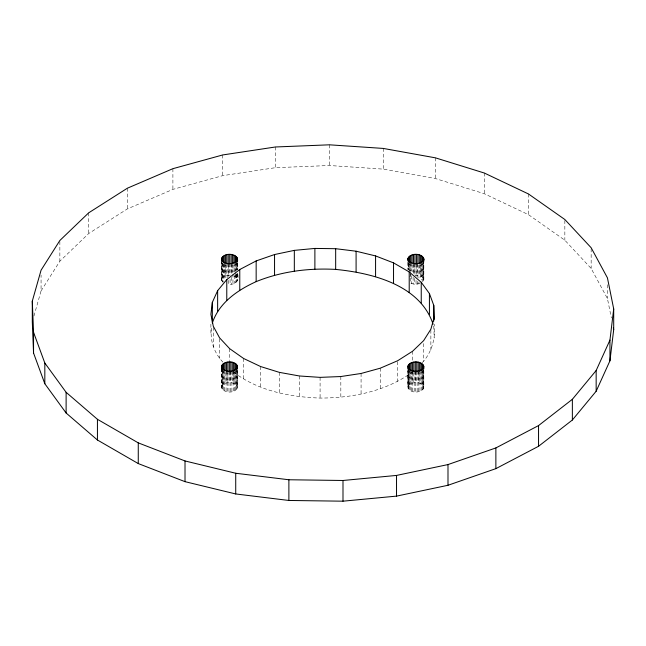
<?xml version="1.0" encoding="UTF-8"?>
<svg xmlns="http://www.w3.org/2000/svg" width="646" height="646" viewBox="0 0 646 646"><rect width="100%" height="100%" fill="white"/><g stroke="black" fill="none" stroke-linecap="round" stroke-linejoin="round"><path stroke-width="0.48" stroke-dasharray="3.23 2.42" d="M221.538 368.486L221.538 387.212C222.918 394.028 237.93 393.664 237.252 386.155L237.252 370.376M222.927 362.148C213.963 352.764 209.07 338.916 211.977 326.052M228.595 280.38L228.595 284.321C236.105 284.886 239.48 280.364 237.502 272.733M423.816 370.885L423.816 387.64C421.636 393.785 408.385 393.624 407.973 386.574L407.973 370.796M221.538 387.212C223.597 381.229 233.917 381.285 237.252 386.155M423.219 260.831L423.219 281.527L423.833 279.855L423.833 261.121M33.947 316.015L41.069 290.902L41.069 275.123M221.796 262.801L221.586 280.283L223.338 282.665M422.266 362.656C431.916 352.409 435.759 338.076 434.233 324.235M407.973 386.574C410.808 381.083 422.492 381.108 423.816 387.64M41.069 290.902L59.86 261.186L88.672 233.545L127.383 208.908L172.902 189.383L222.757 175.639L275.446 167.685L329.46 165.513L383.28 169.131L435.404 178.538L484.322 193.719L528.517 214.698L564.846 240.215L591.155 268.453L607.434 298.549L611.35 317.969M221.796 278.571L224.162 276.327L229.71 275.131L229.71 265.28M233.771 372.266C258.303 390.887 289.901 397.04 320.085 398.073C352.45 398.041 386.017 391.363 412.576 371.943M409.669 276.827L410.791 276.173L410.791 272.232M410.493 272.321L410.493 283.166L414.554 284.297L420.288 283.578M414.926 275.164C418.237 275.002 423.332 275.866 423.833 279.855M233.957 275.907L236.161 277.182L237.502 279.637M433.757 326.036L434.233 338.036M607.434 284.749L607.434 298.549M591.155 248.734L591.155 268.453M564.846 220.496L564.846 240.215M528.517 193.994L528.517 214.698M484.322 173.023L484.322 193.719M435.404 157.834L435.404 178.538M430.866 330.195L430.866 349.906M423.663 259.999L423.663 280.703M423.647 343.583L423.647 361.324M423.574 368.777L423.574 388.488M423.356 262.389L423.356 278.16M423.477 370.166L423.477 385.945M423.065 369.585L423.065 389.304M422.888 371.337L422.888 385.137M422.702 263.568L422.702 277.368M422.492 261.598L422.492 282.302M422.274 369.359L422.274 390.063M422.032 371.587L422.032 384.402M421.773 263.834L421.773 276.649M421.499 262.3L421.499 280.049M421.208 370.037L421.208 390.741M420.909 371.926L420.909 383.756M420.603 265.191L420.603 276.036M420.288 262.874L420.288 279.637M419.965 370.57L419.965 391.274M419.625 372.411L419.625 383.256M419.286 264.739L419.286 275.584M418.947 265.264L418.947 278.079M418.947 282.027L418.947 283.998M418.592 370.949L418.592 391.654M418.237 372.072L418.237 382.916M417.881 264.44L417.881 275.285M417.518 263.552L417.518 277.352M417.518 281.301L417.518 284.256M417.146 371.167L417.146 391.872M416.783 371.894L416.783 382.739M416.412 265.288L416.412 275.148M416.04 263.649L416.04 276.464M416.04 280.412L416.04 284.353M415.669 371.224L415.669 391.928M415.297 371.878L415.297 382.723M414.926 265.304L414.926 274.179M414.554 263.592L414.554 274.437M414.554 278.378L414.554 284.297M414.191 371.127L414.191 391.831M413.828 373L413.828 382.86M413.464 264.497L413.464 274.356M413.109 263.374L413.109 273.234M413.109 277.174L413.109 284.079M412.762 370.869L412.762 391.573M412.576 351.246L412.576 361.098M412.414 372.314L412.414 383.159M412.075 264.836L412.075 271.74M411.744 262.995L411.744 270.884M411.744 275.81L411.744 283.699M411.421 370.457L411.421 391.153M411.098 371.781L411.098 383.611M410.791 264.343L410.791 271.247M410.493 262.462L410.493 271.336M410.202 369.875L410.202 390.58M409.927 371.41L409.927 384.225M409.669 264.004L409.669 270.908M409.435 261.783L409.435 270.658M409.209 369.181L409.209 389.877M408.999 371.143L408.999 384.951M408.813 263.762L408.813 269.681M408.643 263.98L408.643 269.899M408.49 368.406L408.49 389.11M408.353 370.949L408.353 385.735M408.232 262.591L408.232 269.495M408.127 262.179L408.127 270.068M408.038 368.567L408.038 388.278M407.884 262.324L407.917 269.35M407.868 370.667L407.868 387.43M397.718 361.687L397.718 381.406M383.28 148.427L383.28 169.131M380.236 368.204L380.236 388.9M361.074 373.477L361.074 394.181M340.83 376.537L340.83 397.242M329.46 144.817L329.46 165.513M320.085 377.369L320.085 398.073M299.413 375.98L299.413 396.684M279.387 372.371L279.387 393.075M275.446 146.981L275.446 167.685M260.588 366.532L260.588 387.237M243.615 358.482L243.615 379.186M237.502 262.874L237.502 268.793M237.405 263.73L237.405 269.648M237.405 273.589L237.405 280.493M237.486 370.239L237.453 387.858M237.332 263.011L237.332 269.915M237.332 273.856L237.332 278.781M237.147 368.979L237.147 388.698M237.025 261.614L237.025 269.495M237.025 273.444L237.025 281.325M236.888 263.172L236.888 270.068M236.888 274.017L236.888 277.958M236.735 370.546L236.735 385.339M236.557 368.801L236.557 389.498M236.371 261.412L236.371 270.286M236.371 274.227L236.371 282.116M236.161 263.382L236.161 270.286M236.161 274.227L236.161 277.182M235.943 370.78L235.943 384.58M235.701 369.536L235.701 390.241M235.443 262.139L235.443 271.005M235.443 274.954L235.443 282.835M235.168 263.665L235.168 271.554M235.168 272.539L235.168 276.48M234.878 372.072L234.878 383.902M234.579 370.182L234.579 390.887M234.272 262.744L234.272 271.619M234.272 275.567L234.272 283.449M233.957 265.062L233.957 271.966M233.634 372.524L233.634 383.369M233.295 370.683L233.295 391.387M232.956 263.205L232.956 273.064M232.956 274.049L232.956 283.909M232.617 264.65L232.617 272.531M232.261 372.144L232.261 382.989M231.906 371.022L231.906 391.718M231.551 263.503L231.551 273.363M231.551 277.304L231.551 284.208M231.187 264.392L231.187 273.266M230.816 371.926L230.816 382.771M230.452 371.2L230.452 391.904M230.081 263.641L230.081 275.471M230.081 279.411L230.081 284.345M229.669 348.678L229.669 360.508M229.338 371.87L229.338 382.715M228.967 371.216L228.967 391.92M228.595 263.625L228.595 276.44M228.224 265.336L228.224 275.196M227.86 372.952L227.86 382.812M227.497 371.079L227.497 391.783M227.134 263.439L227.134 278.232M226.778 264.569L226.778 275.414M226.431 372.225L226.431 383.07M226.084 370.78L226.084 391.484M225.745 263.108L225.745 278.878M225.414 264.949L225.414 275.785M225.091 372.637L225.091 383.482M224.768 370.328L224.768 391.024M224.461 263.592L224.461 280.356M224.162 264.497L224.162 276.327M223.871 371.248L223.871 384.063M223.597 369.714L223.597 390.418M223.338 263.931L223.338 281.68M223.104 264.182L223.104 277.005M222.878 370.957L222.878 384.758M222.757 154.943L222.757 175.639M222.668 368.987L222.668 389.691M222.482 263.197L222.482 281.922M222.313 262.97L222.313 277.756M222.159 370.747L222.159 385.533M222.022 368.204L222.022 388.9M221.901 260.419L221.901 281.123M221.643 368.349L221.643 388.068M221.586 260.564L221.586 280.283M219.559 338.819L219.559 358.53M213.301 327.256L213.301 346.967M210.895 324.187L210.895 335.032M172.902 168.679L172.902 189.383M127.383 188.204L127.383 208.908M88.672 212.841L88.672 233.545M59.86 241.467L59.86 261.186"/><path stroke-width="0.97" d="M237.486 366.298C236.258 373.008 223.128 373.041 221.538 366.508C223.5 359.822 238.132 360.331 237.486 368.268M407.917 258.505C408.757 265.393 421.935 265.482 423.833 259.151C422.274 252.279 407.448 252.667 407.917 260.475M212.34 302.352L210.895 314.327L213.301 326.27L219.559 337.826L229.669 348.678L243.615 358.482L260.588 366.532L279.387 372.371L299.413 375.98L320.085 377.369L340.83 376.537L361.074 373.477L380.236 368.204L397.718 360.702L412.576 351.246L423.647 340.62L430.866 329.21L434.233 317.331L433.757 305.332L429.42 293.542L421.24 282.294L409.209 271.926L393.535 262.874L375.576 255.929L356.091 251.205L335.67 248.702L314.885 248.427L294.326 250.373L274.55 254.54L256.155 260.936L239.771 269.511L226.778 279.605L217.637 290.668L212.34 302.352L212.34 323.057C218.954 302.812 237.607 290.054 256.155 281.632C281.276 271.377 308.675 267.928 335.67 269.406C372.338 273.016 420.045 284.934 433.086 324.219M237.405 261.759C239.803 252.376 220.762 251.665 221.554 260.693M407.973 365.87C408.385 372.92 421.636 373.081 423.816 366.936C422.589 359.539 406.382 360.298 407.973 368.826M609.945 360.807L609.945 340.103L613.7 308.917L607.434 277.845L591.155 247.749L564.846 219.511L528.517 193.994L484.322 173.023L435.404 157.834L383.28 148.427L329.46 144.817L275.446 146.981L222.757 154.943L172.902 168.679L127.383 188.204L88.672 212.841L59.86 240.482L41.069 270.198L32.3 301.109L32.3 321.813L33.552 353.047L44.824 383.74L66.118 413.012L97.433 440.007L138.268 463.578L185.014 481.658L235.725 493.956L288.883 500.464L342.994 501.183L396.531 496.12L447.993 485.275L495.87 468.641L538.546 446.289L572.364 420.013L596.161 391.226L609.945 360.807L613.7 329.621L613.7 308.917M237.405 259.789C234.571 265.28 222.878 265.256 221.554 258.723M32.3 301.109L33.552 332.343L44.824 363.036L66.118 392.316L97.433 419.302L138.268 442.873L185.014 460.953L235.725 473.252L288.883 479.76L342.994 480.487L396.531 475.424L447.993 464.571L495.87 447.936L538.546 425.585L572.364 399.309L596.161 370.521L609.945 340.103M613.312 327.683L613.7 329.621M596.161 370.521L596.161 391.226M572.364 399.309L572.364 420.013M538.546 425.585L538.546 446.289M495.87 447.936L495.87 468.641M447.993 464.571L447.993 485.275M434.233 317.331L434.233 319.302M433.757 305.332L433.757 321.11M429.42 293.542L429.42 314.247M423.833 259.151L423.833 261.121M423.784 366.08L423.816 368.914M423.736 258.295L423.736 260.265M423.356 257.455L423.356 261.404M423.477 365.24L423.477 368.196M422.888 364.441L422.888 369.367M422.702 256.672L422.702 261.598M422.032 363.698L422.032 370.594M421.773 255.945L421.773 262.849M421.24 282.294L421.24 302.998M420.909 363.052L420.909 370.933M420.603 255.331L420.603 263.221M419.625 362.551L419.625 371.426M419.286 254.879L419.286 263.754M418.237 362.22L418.237 371.087M417.881 254.581L417.881 263.455M416.783 362.035L416.783 371.894M416.412 254.443L416.412 264.303M415.297 362.018L415.297 371.878M414.926 254.459L414.926 264.319M413.828 362.156L413.828 372.015M413.464 254.637L413.464 263.511M412.414 362.454L412.414 371.329M412.075 254.976L412.075 262.865M411.098 362.915L411.098 370.796M410.791 255.477L410.791 263.358M409.927 363.528L409.927 370.424M409.669 256.123L409.669 263.019M409.209 271.926L409.209 292.63M408.999 364.247L408.999 370.158M408.813 256.858L408.813 261.791M408.353 365.038L408.353 368.979M408.232 257.665L408.232 261.606M396.531 475.424L396.531 496.12M393.535 262.874L393.535 283.578M375.576 255.929L375.576 276.633M356.091 251.205L356.091 271.909M342.994 480.487L342.994 501.183M335.67 248.702L335.67 269.406M314.885 248.427L314.885 269.132M294.326 250.373L294.326 271.078M288.883 479.76L288.883 500.464M274.55 254.54L274.55 275.244M256.155 260.936L256.155 281.632M239.771 269.511L239.771 290.215M237.332 258.085L237.332 261.041M237.252 365.45L237.252 368.406M236.888 257.253L236.888 261.202M236.735 364.635L236.735 369.56M236.161 256.478L236.161 262.397M235.943 363.876L235.943 369.787M235.725 473.252L235.725 493.956M235.168 255.784L235.168 262.68M234.878 363.197L234.878 370.101M233.957 255.202L233.957 263.092M233.634 362.664L233.634 371.539M232.617 254.79L232.617 263.665M232.261 362.285L232.261 371.159M231.187 254.532L231.187 263.406M230.816 362.067L230.816 371.926M229.71 254.435L229.71 264.287M229.338 362.01L229.338 371.87M228.224 254.492L228.224 264.351M227.86 362.107L227.86 371.967M226.778 254.71L226.778 263.584M226.778 279.605L226.778 300.309M226.431 362.366L226.431 371.24M225.414 255.089L225.414 262.97M225.091 362.786L225.091 370.667M224.162 255.622L224.162 263.511M223.871 363.359L223.871 370.255M223.104 256.3L223.104 262.211M222.878 364.061L222.878 369.972M222.313 257.06L222.313 261M222.159 364.837L222.159 368.777M221.796 257.875L221.796 260.831M221.707 365.66L221.707 368.616M221.538 366.508L221.538 368.486M217.637 290.668L217.637 311.372M185.014 460.953L185.014 481.658M138.268 442.873L138.268 463.578M97.433 419.302L97.433 440.007M66.118 392.316L66.118 413.012M44.824 363.036L44.824 383.74M33.552 332.343L33.552 353.047"/></g></svg>
